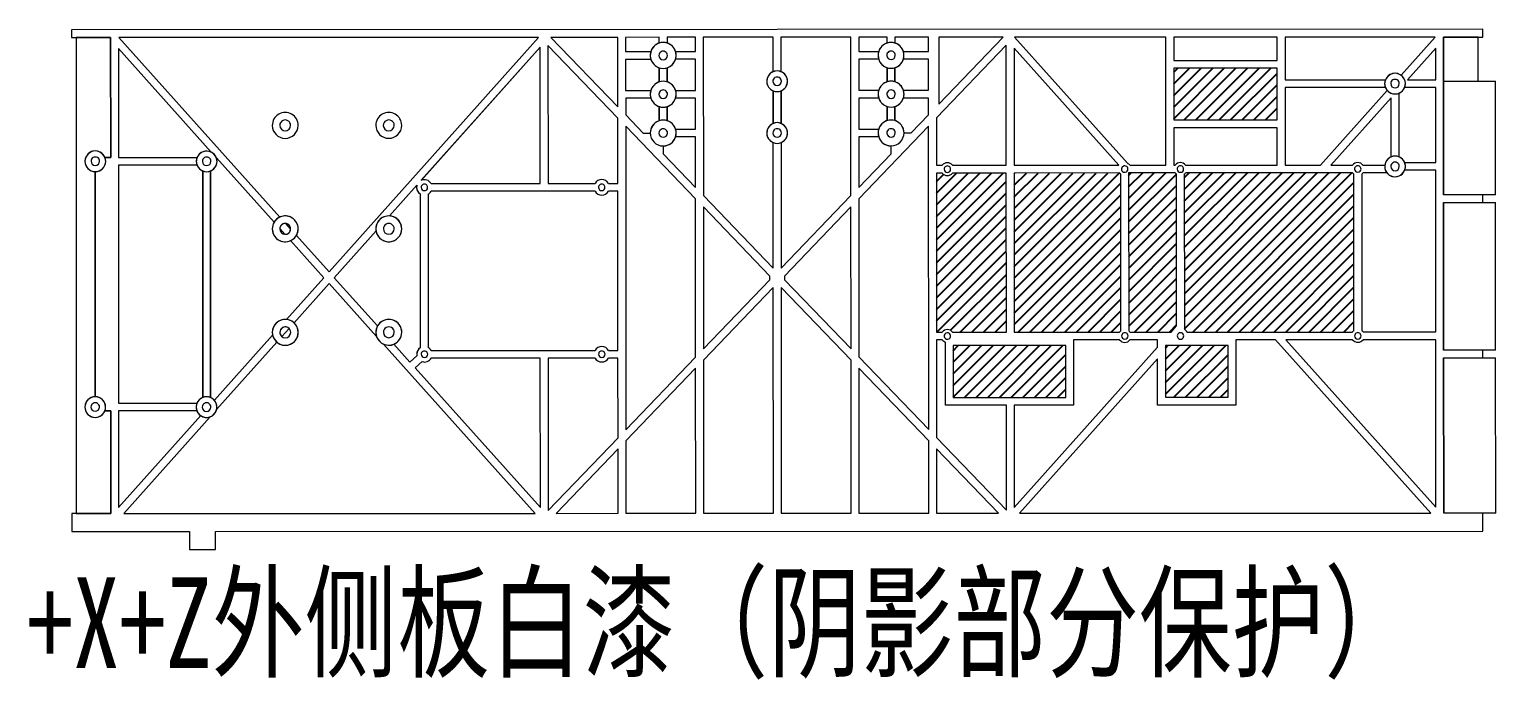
# Model space of a CAD drawing. Header units: millimetres. Extents: x 44 to 363, y 19 to 309.
# Drawn here: x 44 to 100.6, y 89.9 to 115 of the extents above; entities that cross this region are included whole.
import ezdxf

# ---------------------------------------------------------------- set-up
doc = ezdxf.new("R2010")
doc.units = ezdxf.units.MM
doc.styles.add('SLDTEXTSTYLE0', font='TXT', dxfattribs={"width": 0.75})

msp = doc.modelspace()

# ---------------------------------------------------------------- hatches: boundary and pattern name
h = msp.add_hatch()
h.set_pattern_fill('ANSI31', color=0, scale=0.1)
h.paths.add_polyline_path([(92.21, 113.514), (88.21, 113.513), (88.21, 111.513), (92.21, 111.514)])
h = msp.add_hatch()
h.set_pattern_fill('ANSI31', color=0, scale=0.1)
h.paths.add_polyline_path([(81.745, 109.461), (79.67, 109.46, -0.5), (79.27, 109.46), (79.045, 109.46), (79.047, 103.31), (79.272, 103.31, -0.5), (79.672, 103.31), (81.747, 103.311)])
h = msp.add_hatch()
h.set_pattern_fill('ANSI31', color=0, scale=0.1)
h.paths.add_polyline_path([(86.17, 109.412, -0.07107), (86.12, 109.462), (82.045, 109.461), (82.047, 103.311), (86.122, 103.312, -0.07107), (86.172, 103.362)])
h.paths.add_polyline_path([(88.32, 109.413, -0.07107), (88.27, 109.463), (86.47, 109.463), (86.472, 103.363, -0.071066), (86.522, 103.313), (88.111, 103.313), (88.322, 103.549)])
h.paths.add_polyline_path([(95.17, 109.415, -0.071068), (95.12, 109.465), (88.67, 109.463, -0.071066), (88.62, 109.413), (88.622, 103.423, -0.131651), (88.731, 103.313), (95.122, 103.315, -0.071068), (95.172, 103.365)])
h = msp.add_hatch()
h.set_pattern_fill('ANSI31', color=0, scale=0.1)
h.paths.add_polyline_path([(84.04, 102.789), (79.694, 102.788), (79.694, 100.788), (84.041, 100.789)])
h.paths.add_polyline_path([(90.315, 102.791), (87.891, 102.791), (87.891, 100.791), (90.316, 100.791)])

# ---------------------------------------------------------------- linework, layer by layer
at = {"color": 0, "linetype": 'Continuous', "lineweight": 18}
for p, q in [((100.144, 115.017), (45.642, 114.999)), ((45.642, 114.999), (45.642, 114.699)), ((100.144, 114.717), (100.144, 115.017)), ((45.642, 114.699), (47.153, 114.7)), ((47.153, 114.7), (45.815, 114.699)), ((45.815, 114.699), (45.821, 96.299)), ((47.155, 110.064), (47.153, 114.7)), ((47.153, 114.7), (47.155, 110.064)), ((63.677, 114.705), (47.475, 114.7)), ((63.677, 114.705), (47.475, 114.7)), ((47.475, 114.7), (53.692, 107.759)), ((47.475, 114.7), (53.692, 107.759)), ((55.59, 105.64), (63.677, 114.705)), ((55.59, 105.64), (63.677, 114.705)), ((66.743, 114.706), (64.159, 114.705)), ((66.743, 114.706), (64.159, 114.705)), ((64.159, 114.705), (66.744, 112.018)), ((64.159, 114.705), (66.744, 112.018)), ((66.744, 112.018), (66.743, 114.706)), ((66.744, 112.018), (66.743, 114.706)), ((68.343, 114.707), (67.043, 114.706)), ((68.343, 114.707), (67.043, 114.706)), ((67.043, 114.706), (67.043, 114.156)), ((67.043, 114.706), (67.043, 114.156)), ((68.343, 114.484), (68.343, 114.707)), ((68.343, 114.484), (68.343, 114.707)), ((68.643, 114.707), (68.643, 114.484)), ((69.743, 114.707), (68.643, 114.707)), ((69.743, 114.707), (68.643, 114.707)), ((68.643, 114.707), (68.643, 114.484)), ((69.743, 114.157), (69.743, 114.707)), ((69.743, 114.157), (69.743, 114.707)), ((72.743, 114.708), (70.043, 114.707)), ((72.743, 114.708), (70.043, 114.707)), ((70.043, 114.707), (70.045, 108.588)), ((70.043, 114.707), (70.045, 108.588)), ((72.743, 113.379), (72.743, 114.708)), ((72.743, 113.379), (72.743, 114.708)), ((75.743, 114.709), (73.043, 114.708)), ((75.743, 114.709), (73.043, 114.708)), ((73.043, 114.708), (73.043, 113.379)), ((73.043, 114.708), (73.043, 113.379)), ((75.745, 108.589), (75.743, 114.709)), ((75.745, 108.589), (75.743, 114.709)), ((76.043, 114.709), (76.043, 114.159)), ((77.143, 114.709), (76.043, 114.709)), ((77.143, 114.709), (76.043, 114.709)), ((76.043, 114.709), (76.043, 114.159)), ((77.143, 114.486), (77.143, 114.709)), ((77.143, 114.486), (77.143, 114.709)), ((77.443, 114.71), (77.443, 114.487)), ((78.743, 114.71), (77.443, 114.71)), ((78.743, 114.71), (77.443, 114.71)), ((77.443, 114.71), (77.443, 114.487)), ((78.743, 114.16), (78.743, 114.71)), ((78.743, 114.16), (78.743, 114.71)), ((81.627, 114.711), (79.143, 114.71)), ((81.627, 114.711), (79.143, 114.71)), ((79.143, 114.71), (79.144, 112.127)), ((79.143, 114.71), (79.144, 112.127)), ((79.144, 112.127), (81.627, 114.711)), ((79.144, 112.127), (81.627, 114.711)), ((87.909, 114.713), (82.065, 114.711)), ((87.909, 114.713), (82.065, 114.711)), ((82.065, 114.711), (86.431, 109.836)), ((82.065, 114.711), (86.432, 109.836)), ((87.911, 109.763), (87.909, 114.713)), ((87.911, 109.763), (87.909, 114.713)), ((92.209, 114.714), (88.209, 114.713)), ((92.209, 114.714), (88.209, 114.713)), ((88.209, 114.713), (88.209, 113.813)), ((88.209, 114.713), (88.209, 113.813)), ((92.209, 113.814), (92.209, 114.714)), ((92.209, 113.814), (92.209, 114.714)), ((98.31, 114.716), (92.509, 114.715)), ((98.31, 114.716), (92.509, 114.715)), ((92.509, 114.715), (92.51, 113.065)), ((92.509, 114.715), (92.51, 113.065)), ((96.991, 113.241), (98.31, 114.716)), ((96.991, 113.241), (98.31, 114.716)), ((98.635, 108.617), (98.633, 114.717)), ((98.633, 114.717), (100.144, 114.717)), ((99.971, 114.717), (98.633, 114.717)), ((98.633, 114.717), (98.633, 113.017)), ((99.971, 113.017), (99.971, 114.717)), ((47.453, 114.275), (47.455, 110.063)), ((51.04, 110.27), (47.453, 114.275)), ((51.04, 110.27), (47.453, 114.275)), ((47.453, 114.275), (47.455, 110.063)), ((63.743, 114.328), (59.149, 109.178)), ((63.743, 114.328), (59.149, 109.179)), ((63.745, 109.055), (63.743, 114.328)), ((63.745, 109.055), (63.743, 114.328)), ((64.043, 114.393), (64.045, 109.055)), ((66.744, 111.586), (64.043, 114.393)), ((66.744, 111.586), (64.043, 114.393)), ((64.043, 114.393), (64.045, 109.055)), ((67.043, 114.156), (68.016, 114.156)), ((67.043, 114.156), (68.016, 114.156)), ((67.043, 113.856), (67.043, 112.656)), ((68.016, 113.856), (67.043, 113.856)), ((67.043, 113.856), (67.043, 112.656)), ((68.016, 113.856), (67.043, 113.856)), ((68.97, 114.157), (69.743, 114.157)), ((68.97, 114.157), (69.743, 114.157)), ((69.743, 113.857), (68.97, 113.857)), ((69.743, 113.857), (68.97, 113.857)), ((69.743, 112.657), (69.743, 113.857)), ((69.743, 112.657), (69.743, 113.857)), ((76.043, 114.159), (76.816, 114.159)), ((76.043, 114.159), (76.816, 114.159)), ((76.043, 113.859), (76.043, 112.659)), ((76.816, 113.859), (76.043, 113.859)), ((76.043, 113.859), (76.043, 112.659)), ((76.816, 113.859), (76.043, 113.859)), ((77.77, 114.16), (78.743, 114.16)), ((77.77, 114.16), (78.743, 114.16)), ((78.743, 113.86), (77.77, 113.86)), ((78.743, 113.86), (77.77, 113.86)), ((78.743, 112.66), (78.743, 113.86)), ((78.743, 112.66), (78.743, 113.86)), ((81.743, 114.399), (79.044, 111.59)), ((81.743, 114.399), (79.044, 111.59)), ((81.744, 109.761), (81.743, 114.399)), ((81.744, 109.761), (81.743, 114.399)), ((86.095, 109.762), (82.043, 114.286)), ((82.043, 114.286), (82.044, 109.761)), ((86.095, 109.762), (82.043, 114.286)), ((82.043, 114.286), (82.044, 109.761)), ((98.333, 114.292), (97.237, 113.066)), ((98.333, 114.292), (97.237, 113.066)), ((98.333, 113.067), (98.333, 114.292)), ((98.333, 113.067), (98.333, 114.292)), ((68.343, 112.984), (68.343, 113.53)), ((68.343, 113.53), (68.343, 112.984)), ((68.643, 112.984), (68.643, 113.53)), ((68.643, 113.53), (68.643, 112.984)), ((77.143, 113.533), (77.143, 112.986)), ((77.143, 112.986), (77.143, 113.533)), ((77.443, 112.987), (77.443, 113.533)), ((77.443, 113.533), (77.443, 112.987)), ((88.209, 113.813), (92.209, 113.814)), ((88.209, 113.813), (92.209, 113.814)), ((92.21, 113.514), (88.21, 113.513)), ((88.21, 113.513), (88.21, 111.513)), ((92.21, 111.514), (92.21, 113.514)), ((92.51, 113.065), (96.387, 113.066)), ((92.51, 113.065), (96.386, 113.066)), ((96.387, 112.766), (92.51, 112.765)), ((96.387, 112.766), (92.51, 112.765)), ((92.51, 112.765), (92.511, 109.765)), ((92.51, 112.765), (92.511, 109.765)), ((98.333, 112.767), (97.128, 112.766)), ((98.333, 112.767), (97.128, 112.766)), ((97.237, 113.066), (98.333, 113.067)), ((97.237, 113.066), (98.333, 113.067)), ((98.334, 109.867), (98.333, 112.767)), ((98.334, 109.867), (98.333, 112.767)), ((98.633, 113.017), (99.302, 113.017)), ((98.633, 113.017), (98.635, 108.617)), ((98.633, 113.017), (99.971, 113.017)), ((99.302, 113.017), (100.64, 113.017)), ((100.642, 108.617), (100.64, 113.017)), ((67.043, 112.656), (68.017, 112.656)), ((67.043, 112.656), (68.017, 112.656)), ((67.044, 112.356), (67.044, 111.707)), ((68.017, 112.356), (67.044, 112.356)), ((67.044, 112.356), (67.044, 111.707)), ((68.017, 112.356), (67.044, 112.356)), ((68.97, 112.657), (69.743, 112.657)), ((68.97, 112.657), (69.743, 112.657)), ((69.744, 112.357), (68.971, 112.357)), ((69.744, 112.357), (68.971, 112.357)), ((69.744, 111.157), (69.744, 112.357)), ((69.744, 111.157), (69.744, 112.357)), ((72.744, 112.637), (72.744, 111.379)), ((72.744, 111.379), (72.744, 112.637)), ((73.044, 111.379), (73.044, 112.637)), ((73.044, 112.637), (73.044, 111.379)), ((76.043, 112.659), (76.817, 112.659)), ((76.043, 112.659), (76.817, 112.659)), ((76.044, 112.359), (76.044, 111.159)), ((76.817, 112.359), (76.044, 112.359)), ((76.817, 112.359), (76.044, 112.359)), ((76.044, 112.359), (76.044, 111.159)), ((77.77, 112.66), (78.743, 112.66)), ((77.77, 112.66), (78.743, 112.66)), ((78.744, 112.36), (77.771, 112.36)), ((78.744, 112.36), (77.771, 112.36)), ((78.744, 111.71), (78.744, 112.36)), ((78.744, 111.71), (78.744, 112.36)), ((93.881, 109.765), (96.46, 112.648)), ((93.881, 109.765), (96.46, 112.648)), ((96.608, 112.363), (94.284, 109.765)), ((96.608, 112.363), (94.284, 109.765)), ((96.609, 110.087), (96.608, 112.363)), ((96.609, 110.087), (96.608, 112.363)), ((96.908, 112.545), (96.909, 110.087)), ((96.908, 112.545), (96.909, 110.087)), ((66.745, 109.056), (66.744, 111.586)), ((66.745, 109.056), (66.744, 111.586)), ((67.044, 111.707), (67.718, 111.006)), ((67.044, 111.707), (67.718, 111.006)), ((68.344, 112.03), (68.344, 111.484)), ((68.344, 111.484), (68.344, 112.03)), ((68.644, 111.484), (68.644, 112.03)), ((68.644, 112.03), (68.644, 111.484)), ((77.144, 112.033), (77.144, 111.486)), ((77.144, 111.486), (77.144, 112.033)), ((77.444, 111.487), (77.444, 112.033)), ((77.444, 112.033), (77.444, 111.487)), ((78.071, 111.01), (78.744, 111.71)), ((78.071, 111.01), (78.744, 111.71)), ((79.044, 111.59), (79.044, 109.76)), ((79.044, 111.59), (79.044, 109.76)), ((67.044, 111.274), (67.048, 99.539)), ((69.745, 108.467), (67.044, 111.274)), ((69.745, 108.467), (67.044, 111.274)), ((67.044, 111.274), (67.048, 99.539)), ((67.718, 111.006), (67.994, 111.006)), ((67.718, 111.006), (67.994, 111.006)), ((68.971, 111.157), (69.744, 111.157)), ((68.971, 111.157), (69.744, 111.157)), ((76.044, 111.159), (76.817, 111.159)), ((76.044, 111.159), (76.817, 111.159)), ((78.744, 111.278), (76.045, 108.469)), ((78.744, 111.278), (76.045, 108.469)), ((77.794, 111.01), (78.071, 111.01)), ((77.794, 111.01), (78.071, 111.01)), ((78.748, 99.542), (78.744, 111.278)), ((78.748, 99.542), (78.744, 111.278)), ((88.21, 111.513), (92.21, 111.514)), ((92.21, 111.214), (88.21, 111.213)), ((92.21, 111.214), (88.21, 111.213)), ((88.21, 111.213), (88.211, 109.763)), ((88.21, 111.213), (88.211, 109.763)), ((92.211, 109.764), (92.21, 111.214)), ((92.211, 109.764), (92.21, 111.214)), ((68.494, 110.507), (68.494, 110.199)), ((68.494, 110.507), (68.494, 110.199)), ((69.744, 110.857), (68.971, 110.857)), ((69.744, 110.857), (68.971, 110.857)), ((69.745, 108.899), (69.744, 110.857)), ((69.745, 108.899), (69.744, 110.857)), ((72.746, 105.78), (72.744, 110.637)), ((72.746, 105.78), (72.744, 110.637)), ((73.044, 110.637), (73.046, 105.781)), ((73.044, 110.637), (73.046, 105.781)), ((76.044, 110.859), (76.045, 108.902)), ((76.817, 110.859), (76.044, 110.859)), ((76.044, 110.859), (76.045, 108.902)), ((76.817, 110.859), (76.044, 110.859)), ((77.294, 110.202), (77.294, 110.51)), ((77.294, 110.202), (77.294, 110.51)), ((46.932, 110.063), (47.155, 110.064)), ((47.155, 110.064), (46.932, 110.063)), ((47.455, 110.063), (50.49, 110.062)), ((47.455, 110.063), (50.49, 110.062)), ((53.467, 107.56), (51.236, 110.051)), ((53.467, 107.56), (51.236, 110.051)), ((68.494, 110.199), (69.745, 108.899)), ((68.494, 110.199), (69.745, 108.899)), ((76.045, 108.902), (77.294, 110.202)), ((76.045, 108.902), (77.294, 110.202)), ((46.558, 100.814), (46.555, 109.514)), ((46.555, 109.514), (46.558, 100.814)), ((47.455, 109.763), (47.458, 100.563)), ((50.49, 109.762), (47.455, 109.763)), ((50.49, 109.762), (47.455, 109.763)), ((47.455, 109.763), (47.458, 100.563)), ((50.711, 109.542), (50.708, 100.783)), ((50.708, 100.783), (50.711, 109.542)), ((51.008, 100.783), (51.011, 109.542)), ((51.011, 109.542), (51.008, 100.783)), ((79.044, 109.76), (79.269, 109.76)), ((79.044, 109.76), (79.269, 109.76)), ((79.045, 109.46), (79.047, 103.31)), ((79.27, 109.46), (79.045, 109.46)), ((79.27, 109.46), (79.045, 109.46)), ((79.045, 109.46), (79.047, 103.31)), ((79.669, 109.76), (81.744, 109.761)), ((79.669, 109.76), (81.744, 109.761)), ((81.745, 109.461), (79.67, 109.46)), ((81.745, 109.461), (79.67, 109.46)), ((81.747, 103.311), (81.745, 109.461)), ((81.747, 103.311), (81.745, 109.461)), ((82.044, 109.761), (86.095, 109.762)), ((82.044, 109.761), (86.095, 109.762)), ((86.12, 109.462), (82.045, 109.461)), ((86.12, 109.462), (82.045, 109.461)), ((82.045, 109.461), (82.047, 103.311)), ((82.045, 109.461), (82.047, 103.311)), ((86.172, 103.362), (86.17, 109.412)), ((86.172, 103.362), (86.17, 109.412)), ((86.47, 109.463), (86.472, 103.363)), ((88.27, 109.463), (86.47, 109.463)), ((86.47, 109.463), (86.472, 103.363)), ((88.27, 109.463), (86.47, 109.463)), ((86.519, 109.763), (87.911, 109.763)), ((86.519, 109.763), (87.911, 109.763)), ((88.211, 109.763), (88.269, 109.763)), ((88.211, 109.763), (88.269, 109.763)), ((88.322, 103.549), (88.32, 109.413)), ((88.322, 103.549), (88.32, 109.413)), ((88.62, 109.413), (88.622, 103.423)), ((88.62, 109.413), (88.622, 103.423)), ((88.669, 109.763), (92.211, 109.764)), ((88.669, 109.763), (92.211, 109.764)), ((95.12, 109.465), (88.67, 109.463)), ((95.12, 109.465), (88.67, 109.463)), ((92.511, 109.765), (93.881, 109.765)), ((92.511, 109.765), (93.881, 109.765)), ((94.284, 109.765), (95.119, 109.765)), ((94.284, 109.765), (95.119, 109.765)), ((95.172, 103.365), (95.17, 109.415)), ((95.172, 103.365), (95.17, 109.415)), ((95.47, 109.416), (95.472, 103.366)), ((95.47, 109.416), (95.472, 103.366)), ((95.519, 109.766), (96.362, 109.766)), ((95.519, 109.766), (96.362, 109.766)), ((96.446, 109.466), (95.52, 109.466)), ((96.446, 109.466), (95.52, 109.466)), ((97.129, 109.866), (98.334, 109.867)), ((97.129, 109.866), (98.334, 109.867)), ((98.334, 109.567), (97.13, 109.566)), ((98.334, 109.567), (97.13, 109.566)), ((98.336, 103.317), (98.334, 109.567)), ((98.336, 103.317), (98.334, 109.567)), ((58.983, 108.993), (57.921, 107.802)), ((58.983, 108.993), (57.921, 107.802)), ((59.529, 109.054), (63.745, 109.055)), ((59.53, 109.053), (63.745, 109.055)), ((65.86, 108.756), (59.53, 108.754)), ((65.86, 108.756), (59.53, 108.754)), ((64.045, 109.055), (65.86, 109.056)), ((64.045, 109.055), (65.86, 109.056)), ((66.379, 109.056), (66.745, 109.056)), ((66.379, 109.056), (66.745, 109.056)), ((66.745, 108.756), (66.38, 108.756)), ((66.745, 108.756), (66.38, 108.756)), ((66.747, 102.606), (66.745, 108.756)), ((66.747, 102.606), (66.745, 108.756)), ((59.122, 102.713), (59.12, 108.644)), ((59.122, 102.713), (59.12, 108.644)), ((59.42, 108.644), (59.422, 102.713)), ((59.42, 108.644), (59.422, 102.713)), ((69.747, 102.347), (69.745, 108.467)), ((69.747, 102.347), (69.745, 108.467)), ((70.045, 108.588), (72.746, 105.78)), ((70.045, 108.588), (72.746, 105.78)), ((73.046, 105.781), (75.745, 108.589)), ((73.046, 105.781), (75.745, 108.589)), ((76.045, 108.469), (76.047, 102.35)), ((76.045, 108.469), (76.047, 102.35)), ((99.304, 108.617), (98.635, 108.617)), ((100.146, 108.617), (98.635, 108.617)), ((98.635, 108.317), (98.637, 102.617)), ((98.635, 108.317), (99.304, 108.317)), ((98.637, 102.617), (98.635, 108.317)), ((98.635, 108.317), (100.146, 108.317)), ((100.642, 108.617), (99.304, 108.617)), ((99.304, 108.317), (100.642, 108.317)), ((100.146, 108.317), (100.146, 108.617)), ((100.644, 102.617), (100.642, 108.317)), ((70.045, 108.155), (70.047, 102.66)), ((72.618, 105.48), (70.045, 108.155)), ((72.618, 105.48), (70.045, 108.155)), ((70.045, 108.155), (70.047, 102.66)), ((75.745, 108.157), (73.173, 105.48)), ((75.745, 108.157), (73.173, 105.48)), ((75.747, 102.661), (75.745, 108.157)), ((75.747, 102.661), (75.745, 108.157)), ((53.686, 107.314), (53.886, 107.092)), ((54.105, 107.298), (53.914, 107.511)), ((54.327, 107.05), (55.59, 105.64)), ((54.327, 107.05), (55.59, 105.64)), ((57.402, 107.22), (55.791, 105.415)), ((57.402, 107.22), (55.791, 105.415)), ((55.389, 105.414), (54.105, 106.848)), ((55.389, 105.414), (54.105, 106.848)), ((53.948, 103.799), (55.389, 105.414)), ((53.948, 103.799), (55.389, 105.414)), ((55.791, 105.415), (57.462, 103.55)), ((55.791, 105.415), (57.462, 103.55)), ((72.618, 105.336), (72.618, 105.48)), ((72.618, 105.336), (72.618, 105.48)), ((73.173, 105.48), (73.173, 105.336)), ((73.173, 105.48), (73.173, 105.336)), ((55.59, 105.189), (54.235, 103.67)), ((55.59, 105.189), (54.235, 103.67)), ((57.423, 103.144), (55.59, 105.189)), ((57.423, 103.144), (55.59, 105.189)), ((70.047, 102.66), (72.618, 105.336)), ((70.047, 102.66), (72.618, 105.336)), ((72.746, 105.036), (70.047, 102.227)), ((72.746, 105.036), (70.047, 102.227)), ((72.749, 96.308), (72.746, 105.036)), ((72.749, 96.308), (72.746, 105.036)), ((73.046, 105.036), (73.049, 96.308)), ((75.747, 102.229), (73.046, 105.036)), ((75.747, 102.229), (73.046, 105.036)), ((73.046, 105.036), (73.049, 96.308)), ((73.173, 105.336), (75.747, 102.661)), ((73.173, 105.336), (75.747, 102.661)), ((53.408, 103.194), (51.16, 100.674)), ((51.16, 100.674), (53.408, 103.194)), ((53.762, 103.14), (54.042, 103.453)), ((79.047, 103.31), (79.272, 103.31)), ((79.047, 103.31), (79.272, 103.31)), ((79.672, 103.31), (81.747, 103.311)), ((79.672, 103.31), (81.747, 103.311)), ((82.047, 103.311), (86.122, 103.312)), ((82.047, 103.311), (86.122, 103.312)), ((86.522, 103.313), (88.111, 103.313)), ((86.522, 103.313), (88.111, 103.313)), ((88.111, 103.313), (88.322, 103.549)), ((88.111, 103.313), (88.322, 103.549)), ((88.731, 103.313), (95.122, 103.315)), ((88.731, 103.313), (95.122, 103.315)), ((95.522, 103.316), (98.336, 103.317)), ((95.522, 103.316), (98.336, 103.317)), ((51.247, 100.321), (53.569, 102.924)), ((53.569, 102.924), (51.247, 100.321)), ((63.548, 96.305), (57.686, 102.85)), ((63.548, 96.305), (57.686, 102.85)), ((58.094, 102.844), (58.712, 102.154)), ((58.094, 102.844), (58.712, 102.154)), ((59.532, 102.604), (65.862, 102.606)), ((59.532, 102.604), (65.862, 102.606)), ((66.382, 102.606), (66.747, 102.606)), ((66.382, 102.606), (66.747, 102.606)), ((79.047, 103.01), (79.048, 99.231)), ((79.272, 103.01), (79.047, 103.01)), ((79.047, 103.01), (79.048, 99.231)), ((79.272, 103.01), (79.047, 103.01)), ((79.394, 100.488), (79.394, 102.923)), ((79.394, 100.488), (79.394, 102.923)), ((84.04, 102.789), (79.694, 102.788)), ((79.694, 102.788), (79.694, 100.788)), ((82.049, 96.536), (87.591, 102.732)), ((82.049, 96.536), (87.591, 102.732)), ((84.041, 100.789), (84.04, 102.789)), ((84.34, 103.012), (84.341, 100.489)), ((86.122, 103.012), (84.34, 103.012)), ((86.122, 103.012), (84.34, 103.012)), ((84.34, 103.012), (84.341, 100.489)), ((87.59, 103.013), (86.522, 103.013)), ((87.59, 103.013), (86.522, 103.013)), ((87.591, 102.732), (87.59, 103.013)), ((87.591, 102.732), (87.59, 103.013)), ((87.891, 102.791), (87.891, 100.791)), ((90.315, 102.791), (87.891, 102.791)), ((90.316, 100.791), (90.315, 102.791)), ((90.615, 103.014), (90.616, 100.491)), ((92.138, 103.014), (90.615, 103.014)), ((90.615, 103.014), (90.616, 100.491)), ((92.138, 103.014), (90.615, 103.014)), ((98.137, 96.316), (92.138, 103.014)), ((98.137, 96.316), (92.138, 103.014)), ((92.541, 103.015), (98.339, 96.541)), ((95.122, 103.015), (92.541, 103.015)), ((95.122, 103.015), (92.541, 103.015)), ((92.541, 103.015), (98.339, 96.541)), ((98.336, 103.017), (95.522, 103.016)), ((98.336, 103.017), (95.522, 103.016)), ((98.339, 96.541), (98.336, 103.017)), ((98.339, 96.541), (98.336, 103.017)), ((99.306, 102.617), (98.637, 102.617)), ((100.148, 102.617), (98.637, 102.617)), ((100.644, 102.617), (99.306, 102.617)), ((100.148, 102.317), (100.148, 102.617)), ((58.712, 102.154), (58.978, 102.392)), ((58.712, 102.154), (58.978, 102.392)), ((59.178, 102.169), (58.912, 101.93)), ((59.178, 102.169), (58.912, 101.93)), ((63.747, 102.305), (59.532, 102.304)), ((63.747, 102.305), (59.532, 102.304)), ((63.749, 96.53), (63.747, 102.305)), ((63.749, 96.53), (63.747, 102.305)), ((65.862, 102.306), (64.047, 102.305)), ((65.862, 102.306), (64.047, 102.305)), ((64.047, 102.305), (64.049, 96.418)), ((64.047, 102.305), (64.049, 96.418)), ((66.747, 102.306), (66.382, 102.306)), ((66.747, 102.306), (66.382, 102.306)), ((66.748, 99.226), (66.747, 102.306)), ((66.748, 99.226), (66.747, 102.306)), ((67.048, 99.539), (69.747, 102.347)), ((67.048, 99.539), (69.747, 102.347)), ((70.047, 102.227), (70.049, 96.307)), ((70.047, 102.227), (70.049, 96.307)), ((75.749, 96.309), (75.747, 102.229)), ((75.749, 96.309), (75.747, 102.229)), ((76.047, 102.35), (78.748, 99.542)), ((76.047, 102.35), (78.748, 99.542)), ((87.591, 102.282), (82.25, 96.311)), ((87.591, 102.282), (82.25, 96.311)), ((87.591, 100.49), (87.591, 102.282)), ((87.591, 100.49), (87.591, 102.282)), ((98.637, 102.317), (98.639, 96.317)), ((98.637, 102.317), (99.306, 102.317)), ((98.639, 96.317), (98.637, 102.317)), ((98.637, 102.317), (100.148, 102.317)), ((99.306, 102.317), (100.644, 102.317)), ((100.646, 96.317), (100.644, 102.317)), ((58.912, 101.93), (63.749, 96.53)), ((58.912, 101.93), (63.749, 96.53)), ((69.747, 101.915), (67.048, 99.106)), ((69.747, 101.915), (67.048, 99.106)), ((69.749, 96.307), (69.747, 101.915)), ((69.749, 96.307), (69.747, 101.915)), ((76.047, 101.917), (76.049, 96.309)), ((78.748, 99.11), (76.047, 101.917)), ((78.748, 99.11), (76.047, 101.917)), ((76.047, 101.917), (76.049, 96.309)), ((47.158, 100.264), (46.929, 100.263)), ((46.929, 100.263), (47.158, 100.264)), ((47.159, 96.3), (47.158, 100.264)), ((47.158, 100.264), (47.159, 96.3)), ((47.458, 100.563), (50.487, 100.562)), ((47.458, 100.563), (50.487, 100.562)), ((47.458, 100.263), (47.459, 96.525)), ((50.487, 100.262), (47.458, 100.263)), ((47.458, 100.263), (47.459, 96.525)), ((50.487, 100.262), (47.458, 100.263)), ((81.748, 100.489), (79.394, 100.488)), ((81.748, 100.489), (79.394, 100.488)), ((79.694, 100.788), (84.041, 100.789)), ((81.749, 96.423), (81.748, 100.489)), ((81.749, 96.423), (81.748, 100.489)), ((82.048, 100.489), (82.049, 96.536)), ((84.341, 100.489), (82.048, 100.489)), ((84.341, 100.489), (82.048, 100.489)), ((82.048, 100.489), (82.049, 96.536)), ((90.616, 100.491), (87.591, 100.49)), ((90.616, 100.491), (87.591, 100.49)), ((87.891, 100.791), (90.316, 100.791)), ((47.459, 96.525), (50.632, 100.082)), ((47.459, 96.525), (50.632, 100.082)), ((50.993, 100.036), (47.66, 96.3)), ((50.993, 100.036), (47.66, 96.3)), ((64.049, 96.418), (66.748, 99.226)), ((64.049, 96.418), (66.748, 99.226)), ((78.749, 96.31), (78.748, 99.11)), ((78.749, 96.31), (78.748, 99.11)), ((79.048, 99.231), (81.749, 96.423)), ((79.048, 99.231), (81.749, 96.423)), ((66.748, 98.794), (64.357, 96.305)), ((66.748, 98.794), (64.357, 96.305)), ((66.749, 96.306), (66.748, 98.794)), ((66.749, 96.306), (66.748, 98.794)), ((67.048, 99.106), (67.049, 96.306)), ((67.048, 99.106), (67.049, 96.306)), ((79.048, 98.798), (79.049, 96.31)), ((81.441, 96.311), (79.048, 98.798)), ((81.441, 96.311), (79.048, 98.798)), ((79.048, 98.798), (79.049, 96.31)), ((47.159, 96.3), (45.648, 96.299)), ((45.648, 96.299), (45.648, 95.599)), ((45.821, 96.299), (47.159, 96.3)), ((47.66, 96.3), (63.548, 96.305)), ((47.66, 96.3), (63.548, 96.305)), ((64.357, 96.305), (66.749, 96.306)), ((64.357, 96.305), (66.749, 96.306)), ((67.049, 96.306), (69.749, 96.307)), ((67.049, 96.306), (69.749, 96.307)), ((70.049, 96.307), (72.749, 96.308)), ((70.049, 96.307), (72.749, 96.308)), ((73.049, 96.308), (75.749, 96.309)), ((73.049, 96.308), (75.749, 96.309)), ((76.049, 96.309), (78.749, 96.31)), ((76.049, 96.309), (78.749, 96.31)), ((79.049, 96.31), (81.441, 96.311)), ((79.049, 96.31), (81.441, 96.311)), ((82.25, 96.311), (98.137, 96.316)), ((82.25, 96.311), (98.137, 96.316)), ((99.308, 96.317), (98.639, 96.317)), ((100.15, 96.317), (98.639, 96.317)), ((100.646, 96.317), (99.308, 96.317)), ((100.15, 95.617), (100.15, 96.317)), ((45.648, 95.599), (50.203, 95.601)), ((50.203, 95.601), (50.203, 94.901)), ((51.203, 95.601), (100.15, 95.617)), ((51.203, 94.901), (51.203, 95.601)), ((50.203, 94.901), (51.203, 94.901))]:
    msp.add_line(p, q, dxfattribs=at)
for centre, radius, start, end in [((68.493, 114.007), 0.5, 0.019, 180.019), ((68.493, 114.007), 0.5, 107.4766, 162.5613), ((68.493, 114.007), 0.5, 72.5613, 107.4766), ((68.493, 114.007), 0.5, 17.4766, 72.5613), ((77.293, 114.01), 0.5, 0.019, 180.019), ((77.293, 114.01), 0.5, 107.4766, 162.5613), ((77.293, 114.01), 0.5, 72.5613, 107.4766), ((77.293, 114.01), 0.5, 17.4766, 72.5613), ((68.493, 114.007), 0.5, 162.5613, 180.019), ((68.493, 114.007), 0.5, 180.019, 0.019), ((68.493, 114.007), 0.5, 180.019, 197.4766), ((68.493, 114.007), 0.5, 197.4766, 252.5613), ((68.493, 114.007), 0.165, 0.019, 180.019), ((68.493, 114.007), 0.165, 180.019, 0.019), ((68.493, 114.007), 0.5, 287.4766, 342.5613), ((68.493, 114.007), 0.5, 0.019, 17.4766), ((68.493, 114.007), 0.5, 342.5613, 0.019), ((77.293, 114.01), 0.5, 162.5613, 180.019), ((77.293, 114.01), 0.5, 180.019, 0.019), ((77.293, 114.01), 0.5, 180.019, 197.4766), ((77.293, 114.01), 0.5, 197.4766, 252.5613), ((77.293, 114.01), 0.165, 0.019, 180.019), ((77.293, 114.01), 0.165, 180.019, 0.019), ((77.293, 114.01), 0.5, 287.4766, 342.5613), ((77.293, 114.01), 0.5, 0.019, 17.4766), ((77.293, 114.01), 0.5, 342.5613, 0.019), ((68.493, 114.007), 0.5, 252.5613, 287.4766), ((72.893, 113.008), 0.4, 0.019, 180.019), ((72.893, 113.008), 0.4, 112.0432, 180.019), ((72.893, 113.008), 0.4, 67.9946, 112.0432), ((72.893, 113.008), 0.4, 0.019, 67.9946), ((77.293, 114.01), 0.5, 252.5613, 287.4766), ((96.758, 112.916), 0.4, 0.019, 180.019), ((96.758, 112.916), 0.4, 54.3698, 158.022), ((68.494, 112.507), 0.5, 0.019, 180.019), ((68.494, 112.507), 0.5, 107.4766, 162.5613), ((68.494, 112.507), 0.5, 72.5613, 107.4766), ((68.494, 112.507), 0.5, 17.4766, 72.5613), ((72.893, 113.008), 0.4, 180.019, 0.019), ((72.893, 113.008), 0.4, 180.019, 247.9947), ((72.893, 113.008), 0.165, 0.019, 180.019), ((72.893, 113.008), 0.165, 0.019, 180.019), ((72.893, 113.008), 0.165, 180.019, 0.019), ((72.893, 113.008), 0.165, 180.019, 0.019), ((72.893, 113.008), 0.4, 292.0433, 0.019), ((77.294, 112.51), 0.5, 0.019, 180.019), ((77.294, 112.51), 0.5, 107.4766, 162.5613), ((77.294, 112.51), 0.5, 72.5613, 107.4766), ((77.294, 112.51), 0.5, 17.4766, 72.5613), ((96.758, 112.916), 0.4, 157.9946, 180.019), ((96.758, 112.916), 0.4, 180.019, 202.0433), ((96.758, 112.916), 0.4, 180.019, 0.019), ((96.758, 112.916), 0.4, 202.0433, 222.0084), ((96.758, 112.916), 0.165, 0.019, 180.019), ((96.758, 112.916), 0.165, 180.019, 0.019), ((96.758, 112.916), 0.4, 292.0433, 337.9946), ((96.758, 112.916), 0.4, 0.019, 54.3698), ((96.758, 112.916), 0.4, 337.9946, 0.019), ((68.494, 112.507), 0.5, 162.5613, 180.019), ((68.494, 112.507), 0.5, 180.019, 0.019), ((68.494, 112.507), 0.5, 180.019, 197.4766), ((68.494, 112.507), 0.5, 197.4766, 252.5613), ((68.494, 112.507), 0.165, 0.019, 180.019), ((68.494, 112.507), 0.165, 180.019, 0.019), ((68.494, 112.507), 0.5, 287.4765, 342.5613), ((68.494, 112.507), 0.5, 0.019, 17.4766), ((68.494, 112.507), 0.5, 342.5613, 0.019), ((72.893, 113.008), 0.4, 247.9947, 292.0433), ((77.294, 112.51), 0.5, 162.5613, 180.019), ((77.294, 112.51), 0.5, 180.019, 0.019), ((77.294, 112.51), 0.5, 180.019, 197.4766), ((77.294, 112.51), 0.5, 197.4766, 252.5612), ((77.294, 112.51), 0.165, 0.019, 180.019), ((77.294, 112.51), 0.165, 180.019, 0.019), ((77.294, 112.51), 0.5, 287.4765, 342.5613), ((77.294, 112.51), 0.5, 0.019, 17.4766), ((77.294, 112.51), 0.5, 342.5613, 0.019), ((96.758, 112.916), 0.4, 222.0084, 292.0433), ((53.894, 111.302), 0.5, 0.019, 180.019), ((53.894, 111.302), 0.5, 0.019, 180.019), ((57.894, 111.303), 0.5, 0.019, 180.019), ((57.894, 111.303), 0.5, 0.019, 180.019), ((68.494, 112.507), 0.5, 252.5613, 287.4765), ((77.294, 112.51), 0.5, 252.5612, 287.4765), ((53.894, 111.302), 0.5, 180.019, 0.019), ((53.894, 111.302), 0.5, 180.019, 0.019), ((53.894, 111.302), 0.21, 0.019, 180.019), ((53.894, 111.302), 0.21, 180.019, 0.019), ((57.894, 111.303), 0.5, 180.019, 0.019), ((57.894, 111.303), 0.5, 180.019, 0.019), ((57.894, 111.303), 0.21, 0.019, 180.019), ((57.894, 111.303), 0.21, 180.019, 0.019), ((68.494, 111.007), 0.5, 0.019, 180.019), ((68.494, 111.007), 0.5, 107.4765, 180.019), ((68.494, 111.007), 0.5, 180.019, 0.019), ((68.494, 111.007), 0.5, 180.019, 270.019), ((68.494, 111.007), 0.165, 0.019, 180.019), ((68.494, 111.007), 0.165, 180.019, 0.019), ((68.494, 111.007), 0.5, 72.5613, 107.4765), ((68.494, 111.007), 0.5, 17.4766, 72.5613), ((68.494, 111.007), 0.5, 0.019, 17.4766), ((68.494, 111.007), 0.5, 342.5613, 0.019), ((72.894, 111.008), 0.4, 0.019, 180.019), ((72.894, 111.008), 0.4, 112.0432, 180.019), ((72.894, 111.008), 0.4, 180.019, 0.019), ((72.894, 111.008), 0.4, 180.019, 247.9947), ((72.894, 111.008), 0.165, 0.019, 180.019), ((72.894, 111.008), 0.165, 0.019, 180.019), ((72.894, 111.008), 0.165, 180.019, 0.019), ((72.894, 111.008), 0.165, 180.019, 0.019), ((72.894, 111.008), 0.4, 67.9946, 112.0432), ((72.894, 111.008), 0.4, 0.019, 67.9946), ((72.894, 111.008), 0.4, 292.0433, 0.019), ((77.294, 111.01), 0.5, 0.019, 180.019), ((77.294, 111.01), 0.5, 162.5613, 180.019), ((77.294, 111.01), 0.5, 180.019, 0.019), ((77.294, 111.01), 0.5, 180.019, 197.4766), ((77.294, 111.01), 0.5, 107.4766, 162.5613), ((77.294, 111.01), 0.165, 0.019, 180.019), ((77.294, 111.01), 0.165, 180.019, 0.019), ((77.294, 111.01), 0.5, 72.5613, 107.4766), ((77.294, 111.01), 0.5, 270.019, 0.019), ((77.294, 111.01), 0.5, 0.019, 72.5747), ((68.494, 111.007), 0.5, 270.019, 342.5747), ((72.894, 111.008), 0.4, 247.9947, 292.0433), ((77.294, 111.01), 0.5, 197.4766, 270.019), ((46.561, 109.914), 0.4, 0.019, 180.019), ((46.561, 109.914), 0.4, 21.9848, 180.019), ((46.561, 109.914), 0.4, 180.019, 0.019), ((46.561, 109.914), 0.4, 180.019, 269.1779), ((46.561, 109.914), 0.165, 0.019, 180.019), ((46.561, 109.914), 0.165, 180.019, 0.019), ((46.561, 109.914), 0.4, 269.1779, 0.019), ((46.561, 109.914), 0.4, 0.019, 21.9848), ((50.861, 109.912), 0.4, 0.019, 180.019), ((50.861, 109.912), 0.4, 157.9581, 180.019), ((50.861, 109.912), 0.4, 180.019, 0.019), ((50.861, 109.912), 0.4, 180.019, 202.0068), ((50.861, 109.912), 0.4, 63.3626, 157.9581), ((50.861, 109.912), 0.165, 0.019, 180.019), ((50.861, 109.912), 0.165, 180.019, 0.019), ((50.861, 109.912), 0.4, 292.0068, 0.019), ((50.861, 109.912), 0.4, 20.335, 63.3626), ((50.861, 109.912), 0.4, 0.019, 20.335), ((96.759, 109.716), 0.4, 0.019, 180.019), ((96.759, 109.716), 0.4, 112.0433, 172.8373), ((96.759, 109.716), 0.165, 0.019, 180.019), ((96.759, 109.716), 0.4, 67.9946, 112.0433), ((96.759, 109.716), 0.4, 22.0433, 67.9946), ((50.861, 109.912), 0.4, 202.0068, 247.9581), ((50.861, 109.912), 0.4, 247.9581, 292.0068), ((79.47, 109.61), 0.25, 36.8905, 143.1474), ((79.47, 109.61), 0.25, 36.8905, 143.1474), ((79.47, 109.61), 0.25, 216.8888, 323.1491), ((79.47, 109.61), 0.25, 216.8888, 323.1491), ((79.47, 109.61), 0.125, 0.019, 180.019), ((79.47, 109.61), 0.125, 180.019, 0.019), ((86.32, 109.613), 0.25, 216.8888, 233.1496), ((86.32, 109.613), 0.25, 216.8888, 233.1496), ((86.32, 109.613), 0.125, 0.019, 279.1592), ((86.32, 109.613), 0.125, 279.1592, 0.019), ((86.32, 109.613), 0.25, 36.9587, 63.4078), ((86.32, 109.613), 0.25, 36.8905, 63.2754), ((88.47, 109.613), 0.25, 36.8905, 143.1474), ((88.47, 109.613), 0.25, 36.8905, 143.1474), ((88.47, 109.613), 0.25, 216.8888, 233.1496), ((88.47, 109.613), 0.25, 216.8888, 233.1496), ((88.47, 109.613), 0.125, 0.019, 180.019), ((88.47, 109.613), 0.125, 180.019, 0.019), ((88.47, 109.613), 0.25, 306.8893, 323.1491), ((88.47, 109.613), 0.25, 306.8893, 323.1491), ((95.32, 109.616), 0.25, 36.8905, 143.1474), ((95.32, 109.616), 0.25, 36.8905, 143.1474), ((95.32, 109.616), 0.25, 216.8888, 233.1491), ((95.32, 109.616), 0.25, 216.8888, 233.1491), ((95.32, 109.616), 0.125, 0.019, 180.019), ((95.32, 109.616), 0.125, 180.019, 0.019), ((95.32, 109.616), 0.25, 306.8888, 323.1491), ((95.32, 109.616), 0.25, 306.8888, 323.1491), ((96.759, 109.716), 0.4, 172.8373, 180.019), ((96.759, 109.716), 0.4, 180.019, 218.7011), ((96.759, 109.716), 0.4, 180.019, 0.019), ((96.759, 109.716), 0.4, 218.7011, 337.9946), ((96.759, 109.716), 0.165, 180.019, 0.019), ((96.759, 109.716), 0.4, 0.019, 22.0433), ((96.759, 109.716), 0.4, 337.9946, 0.019), ((59.27, 108.904), 0.3, 162.722, 240.019), ((59.27, 108.904), 0.3, 162.722, 180.019), ((59.27, 108.904), 0.3, 180.019, 240.019), ((59.27, 108.904), 0.125, 0.019, 180.019), ((59.27, 108.904), 0.125, 180.019, 0.019), ((59.27, 108.904), 0.3, 29.9029, 113.7283), ((59.27, 108.904), 0.3, 30.019, 113.6186), ((59.27, 108.904), 0.3, 300.019, 330.019), ((59.27, 108.904), 0.3, 300.019, 330.019), ((66.12, 108.906), 0.3, 30.019, 150.019), ((66.12, 108.906), 0.3, 30.019, 150.019), ((66.12, 108.906), 0.3, 210.019, 330.019), ((66.12, 108.906), 0.3, 210.019, 330.019), ((66.12, 108.906), 0.125, 0.019, 180.019), ((66.12, 108.906), 0.125, 180.019, 0.019), ((53.895, 107.302), 0.5, 0.019, 180.019), ((53.895, 107.302), 0.5, 113.9843, 148.9004), ((53.895, 107.302), 0.5, 0.019, 113.9843), ((57.895, 107.303), 0.5, 86.994, 180.019), ((57.895, 107.303), 0.5, 0.019, 180.019), ((57.895, 107.303), 0.5, 0.019, 86.994), ((53.895, 107.302), 0.5, 148.9004, 180.019), ((53.895, 107.302), 0.5, 180.019, 0.019), ((53.895, 107.302), 0.5, 180.019, 294.7972), ((53.895, 107.302), 0.21, 0.019, 180.019), ((53.895, 107.302), 0.21, 180.019, 0.019), ((53.895, 107.302), 0.5, 294.7972, 329.7133), ((53.895, 107.302), 0.5, 329.7133, 0.019), ((57.895, 107.303), 0.5, 180.019, 189.5353), ((57.895, 107.303), 0.5, 180.019, 0.019), ((57.895, 107.303), 0.5, 189.5353, 0.019), ((57.895, 107.303), 0.21, 0.019, 180.019), ((57.895, 107.303), 0.21, 180.019, 0.019), ((53.897, 103.302), 0.5, 0.019, 180.019), ((53.897, 103.302), 0.5, 84.0737, 180.019), ((53.897, 103.302), 0.5, 47.4101, 84.0737), ((53.897, 103.302), 0.5, 0.019, 47.4101), ((57.897, 103.303), 0.5, 0.019, 180.019), ((57.897, 103.303), 0.5, 0.019, 150.4447), ((53.897, 103.302), 0.5, 180.019, 0.019), ((53.897, 103.302), 0.5, 180.019, 192.4556), ((53.897, 103.302), 0.5, 192.4556, 229.1192), ((53.897, 103.302), 0.5, 229.1192, 0.019), ((53.897, 103.302), 0.21, 0.019, 180.019), ((53.897, 103.302), 0.21, 46.2297, 180.019), ((53.897, 103.302), 0.21, 180.019, 0.019), ((53.897, 103.302), 0.21, 180.019, 230.2996), ((57.897, 103.303), 0.5, 150.4447, 180.019), ((57.897, 103.303), 0.5, 180.019, 198.6134), ((57.897, 103.303), 0.5, 180.019, 0.019), ((57.897, 103.303), 0.5, 198.6134, 245.0842), ((57.897, 103.303), 0.21, 0.019, 180.019), ((57.897, 103.303), 0.21, 180.019, 0.019), ((57.897, 103.303), 0.5, 293.2529, 0.019), ((79.472, 103.16), 0.25, 36.8888, 143.1491), ((79.472, 103.16), 0.25, 36.8888, 143.1491), ((79.472, 103.16), 0.125, 324.5616, 231.3028), ((79.472, 103.16), 0.125, 231.3028, 324.5616), ((86.322, 103.163), 0.25, 126.8883, 143.1491), ((86.322, 103.163), 0.25, 126.8883, 143.1491), ((86.322, 103.163), 0.125, 0.019, 180.019), ((86.322, 103.163), 0.125, 180.019, 0.019), ((86.322, 103.163), 0.25, 36.8888, 53.1486), ((86.322, 103.163), 0.25, 36.8888, 53.1486), ((88.472, 103.163), 0.125, 324.5616, 180.019), ((88.472, 103.163), 0.125, 180.019, 324.5616), ((88.472, 103.163), 0.3, 30.1292, 60.0947), ((88.472, 103.163), 0.3, 30.019, 59.9859), ((95.322, 103.166), 0.25, 126.8888, 143.1491), ((95.322, 103.166), 0.25, 126.8888, 143.1491), ((95.322, 103.166), 0.125, 0.019, 180.019), ((95.322, 103.166), 0.125, 180.019, 0.019), ((95.322, 103.166), 0.25, 36.8888, 53.1491), ((95.322, 103.166), 0.25, 36.8888, 53.1491), ((57.897, 103.303), 0.5, 245.0842, 293.2529), ((59.272, 102.454), 0.3, 120.019, 191.8488), ((59.272, 102.454), 0.3, 120.019, 180.019), ((59.272, 102.454), 0.125, 0.019, 180.019), ((59.272, 102.454), 0.3, 30.019, 60.019), ((59.272, 102.454), 0.3, 30.019, 60.019), ((66.122, 102.456), 0.3, 30.019, 150.019), ((66.122, 102.456), 0.3, 30.019, 150.019), ((66.122, 102.456), 0.125, 0.019, 180.019), ((79.472, 103.16), 0.25, 216.8888, 251.795), ((79.472, 103.16), 0.25, 216.8888, 251.795), ((86.322, 103.163), 0.25, 216.8888, 323.1491), ((86.322, 103.163), 0.25, 216.8888, 323.1491), ((95.322, 103.166), 0.25, 216.8888, 323.1491), ((95.322, 103.166), 0.25, 216.8888, 323.1491), ((59.272, 102.454), 0.3, 180.019, 191.8488), ((59.272, 102.454), 0.125, 180.019, 0.019), ((59.272, 102.454), 0.3, 251.8488, 330.019), ((59.272, 102.454), 0.3, 251.8488, 330.019), ((66.122, 102.456), 0.3, 210.019, 330.019), ((66.122, 102.456), 0.3, 210.019, 330.019), ((66.122, 102.456), 0.125, 180.019, 0.019), ((46.558, 100.414), 0.4, 0.019, 180.019), ((46.558, 100.414), 0.4, 89.9929, 180.019), ((46.558, 100.414), 0.4, 0.019, 89.9929), ((50.858, 100.412), 0.4, 0.019, 180.019), ((50.858, 100.412), 0.4, 67.9581, 112.0068), ((46.558, 100.414), 0.4, 180.019, 0.019), ((46.558, 100.414), 0.4, 180.019, 337.9355), ((46.558, 100.414), 0.165, 0.019, 180.019), ((46.558, 100.414), 0.165, 180.019, 0.019), ((46.558, 100.414), 0.4, 337.9355, 0.019), ((50.858, 100.412), 0.4, 157.9581, 180.019), ((50.858, 100.412), 0.4, 180.019, 0.019), ((50.858, 100.412), 0.4, 180.019, 202.0068), ((50.858, 100.412), 0.4, 112.0068, 157.9581), ((50.858, 100.412), 0.4, 202.0068, 235.676), ((50.858, 100.412), 0.165, 0.019, 180.019), ((50.858, 100.412), 0.165, 180.019, 0.019), ((50.858, 100.412), 0.4, 289.7856, 346.7437), ((50.858, 100.412), 0.4, 40.8533, 67.9581), ((50.858, 100.412), 0.4, 0.019, 40.8533), ((50.858, 100.412), 0.4, 346.7437, 0.019), ((50.858, 100.412), 0.4, 235.676, 289.7856)]:
    msp.add_arc(centre, radius, start, end, dxfattribs=at)
at = {"color": 0, "linetype": 'Continuous', "lineweight": 0}
for points in [[(53.914, 107.511), (53.87, 107.515), (53.83, 107.501), (53.788, 107.488), (53.757, 107.459), (53.725, 107.431), (53.706, 107.392), (53.687, 107.354), (53.686, 107.314)], [(53.886, 107.092), (53.93, 107.09), (53.969, 107.105), (54.009, 107.12), (54.04, 107.149), (54.07, 107.178), (54.087, 107.217), (54.105, 107.256), (54.105, 107.298)]]:
    msp.add_open_spline(points, degree=2, knots=[0, 0, 0, 0.25, 0.25, 0.5, 0.5, 0.75, 0.75, 1, 1, 1], dxfattribs=at)

# ---------------------------------------------------------------- texts
at = {"color": 0, "linetype": 'Continuous', "lineweight": 0, "insert": (43.919, 93.832), "char_height": 3.5, "attachment_point": 1, "style": 'SLDTEXTSTYLE0'}
msp.add_mtext('+X+Z{\\fSimSun|b0|i0|c134|p2;外侧板白漆（阴影部分保护）}', dxfattribs=at)

doc.saveas('drawing.dxf')
